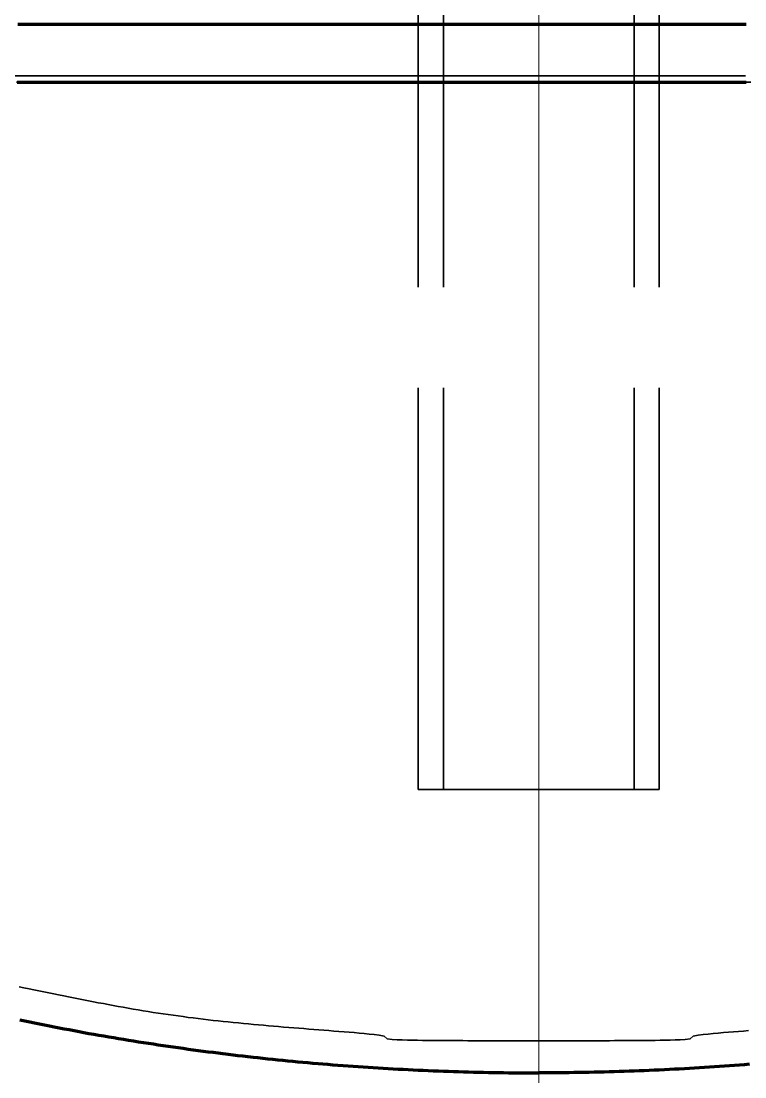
# Model space of a CAD drawing. Header units: millimetres. Extents: x 0 to 2382, y 0 to 420.
# Drawn here: x 282.37 to 289.57, y 215.17 to 225.68 of the extents above; entities that cross this region are included whole.
import ezdxf

# ---------------------------------------------------------------- set-up
doc = ezdxf.new("R2010")
doc.units = ezdxf.units.MM
doc.linetypes.add('IRAM-E-TRAZOS', pattern=[5, 4, -1])
doc.linetypes.add('IRAM-F-TRAZO-PUNTO', pattern=[20, 15, -2, 1, -2])
for name, color, linetype, lineweight in [('01-VISIBLE', 7, 'CONTINUOUS', 70), ('02-OCULTA', 4, 'IRAM-E-TRAZOS', 35), ('03-EJE', 1, 'IRAM-F-TRAZO-PUNTO', 18), ('08-FINA', 5, 'CONTINUOUS', 18)]:
    doc.layers.add(name, color=color, linetype=linetype, lineweight=lineweight)

msp = doc.modelspace()

# ---------------------------------------------------------------- linework, layer by layer
at = {"layer": '01-VISIBLE'}
for points in [[(289.587, 225.645), (289.537, 225.645), (289.487, 225.645), (289.437, 225.645), (289.387, 225.645), (289.337, 225.645), (289.287, 225.645), (289.237, 225.645), (289.187, 225.645), (289.137, 225.645), (289.087, 225.645), (289.037, 225.645), (288.987, 225.645), (288.937, 225.645), (288.887, 225.645), (288.837, 225.645), (288.787, 225.645), (288.737, 225.645), (288.687, 225.645), (288.637, 225.645), (288.587, 225.645), (288.537, 225.645), (288.487, 225.645), (288.437, 225.645), (288.387, 225.645), (288.337, 225.645), (288.287, 225.645), (288.237, 225.645), (288.187, 225.645), (288.137, 225.645), (288.087, 225.645), (288.037, 225.645), (287.987, 225.645), (287.937, 225.645), (287.887, 225.645), (287.837, 225.645), (287.787, 225.645), (287.737, 225.645), (287.687, 225.645), (287.637, 225.645), (287.587, 225.645), (287.537, 225.645), (287.487, 225.645), (287.437, 225.645), (287.387, 225.645), (287.337, 225.645), (287.287, 225.645), (287.237, 225.645), (287.187, 225.645), (287.137, 225.645), (287.087, 225.645), (287.037, 225.645), (286.987, 225.645), (286.937, 225.645), (286.887, 225.645), (286.837, 225.645), (286.787, 225.645), (286.736, 225.645), (286.686, 225.645), (286.636, 225.645), (286.586, 225.645), (286.536, 225.645), (286.486, 225.645), (286.436, 225.645), (286.386, 225.645), (286.336, 225.645), (286.286, 225.645), (286.236, 225.645), (286.186, 225.645), (286.136, 225.645), (286.086, 225.645), (286.036, 225.645), (285.986, 225.645), (285.936, 225.645), (285.886, 225.645), (285.836, 225.645), (285.786, 225.645), (285.736, 225.645), (285.686, 225.645), (285.636, 225.645), (285.586, 225.645), (285.536, 225.645), (285.486, 225.645), (285.436, 225.645), (285.386, 225.645), (285.336, 225.645), (285.286, 225.645), (285.236, 225.645), (285.186, 225.645), (285.136, 225.645), (285.086, 225.645), (285.036, 225.645), (284.986, 225.645), (284.936, 225.645), (284.886, 225.645), (284.836, 225.645), (284.786, 225.645), (284.736, 225.645), (284.686, 225.645), (284.636, 225.645), (284.586, 225.645), (284.536, 225.645), (284.486, 225.645), (284.436, 225.645), (284.386, 225.645), (284.336, 225.645), (284.286, 225.645), (284.236, 225.645), (284.186, 225.645), (284.136, 225.645), (284.086, 225.645), (284.036, 225.645), (283.986, 225.645), (283.936, 225.645), (283.886, 225.645), (283.836, 225.645), (283.786, 225.645), (283.736, 225.645), (283.686, 225.645), (283.635, 225.645), (283.585, 225.645), (283.535, 225.645), (283.485, 225.645), (283.435, 225.645), (283.385, 225.645), (283.335, 225.645), (283.285, 225.645), (283.235, 225.645), (283.185, 225.645), (283.135, 225.645), (283.085, 225.645), (283.035, 225.645), (282.985, 225.645), (282.935, 225.645), (282.885, 225.645), (282.835, 225.645), (282.785, 225.645), (282.735, 225.645), (282.685, 225.645), (282.635, 225.645), (282.585, 225.645), (282.535, 225.645), (282.485, 225.645), (282.435, 225.645), (282.385, 225.645), (282.335, 225.645)], [(282.33, 225.069), (282.38, 225.069), (282.43, 225.069), (282.48, 225.069), (282.53, 225.069), (282.58, 225.069), (282.63, 225.069), (282.68, 225.069), (282.73, 225.069), (282.78, 225.069), (282.83, 225.069), (282.88, 225.069), (282.93, 225.069), (282.98, 225.069), (283.03, 225.069), (283.08, 225.069), (283.13, 225.069), (283.18, 225.069), (283.23, 225.069), (283.28, 225.069), (283.33, 225.069), (283.38, 225.069), (283.43, 225.069), (283.48, 225.069), (283.531, 225.069), (283.581, 225.069), (283.631, 225.069), (283.681, 225.069), (283.731, 225.069), (283.781, 225.069), (283.831, 225.069), (283.881, 225.069), (283.931, 225.069), (283.981, 225.069), (284.031, 225.069), (284.081, 225.069), (284.131, 225.069), (284.181, 225.069), (284.231, 225.069), (284.281, 225.069), (284.331, 225.069), (284.381, 225.069), (284.431, 225.069), (284.481, 225.069), (284.531, 225.069), (284.581, 225.069), (284.631, 225.069), (284.681, 225.069), (284.731, 225.069), (284.781, 225.069), (284.831, 225.069), (284.882, 225.069), (284.932, 225.069), (284.982, 225.069), (285.032, 225.069), (285.082, 225.069), (285.132, 225.069), (285.182, 225.069), (285.232, 225.069), (285.282, 225.069), (285.332, 225.069), (285.382, 225.069), (285.432, 225.069), (285.482, 225.069), (285.532, 225.069), (285.582, 225.069), (285.632, 225.069), (285.682, 225.069), (285.732, 225.069), (285.782, 225.069), (285.832, 225.069), (285.882, 225.069), (285.932, 225.069), (285.982, 225.069), (286.032, 225.069), (286.082, 225.069), (286.132, 225.069), (286.182, 225.069), (286.233, 225.069), (286.283, 225.069), (286.333, 225.069), (286.383, 225.069), (286.433, 225.069), (286.483, 225.069), (286.533, 225.069), (286.583, 225.069), (286.633, 225.069), (286.683, 225.069), (286.733, 225.069), (286.783, 225.069), (286.833, 225.069), (286.883, 225.069), (286.933, 225.069), (286.983, 225.069), (287.033, 225.069), (287.083, 225.069), (287.133, 225.069), (287.183, 225.069), (287.233, 225.069), (287.283, 225.069), (287.333, 225.069), (287.383, 225.069), (287.433, 225.069), (287.483, 225.069), (287.533, 225.069), (287.584, 225.069), (287.634, 225.069), (287.684, 225.069), (287.734, 225.069), (287.784, 225.069), (287.834, 225.069), (287.884, 225.069), (287.934, 225.069), (287.984, 225.069), (288.034, 225.069), (288.084, 225.069), (288.134, 225.069), (288.184, 225.069), (288.234, 225.069), (288.284, 225.069), (288.334, 225.069), (288.384, 225.069), (288.434, 225.069), (288.484, 225.069), (288.534, 225.069), (288.584, 225.069), (288.634, 225.069), (288.684, 225.069), (288.734, 225.069), (288.784, 225.069), (288.834, 225.069), (288.884, 225.069), (288.935, 225.069), (288.985, 225.069), (289.035, 225.069), (289.085, 225.069), (289.135, 225.069), (289.185, 225.069), (289.235, 225.069), (289.285, 225.069), (289.335, 225.069), (289.385, 225.069), (289.435, 225.069), (289.485, 225.069), (289.535, 225.069), (289.585, 225.069)], [(282.356, 215.737), (282.405, 215.727), (282.454, 215.717), (282.503, 215.707), (282.552, 215.697), (282.601, 215.687), (282.65, 215.677), (282.699, 215.668), (282.748, 215.658), (282.798, 215.649), (282.847, 215.64), (282.896, 215.63), (282.945, 215.621), (282.994, 215.612), (283.043, 215.603), (283.093, 215.595), (283.142, 215.586), (283.191, 215.577), (283.24, 215.569), (283.29, 215.56), (283.339, 215.552), (283.388, 215.544), (283.438, 215.536), (283.487, 215.528), (283.537, 215.52), (283.586, 215.512), (283.635, 215.505), (283.685, 215.497), (283.734, 215.49), (283.784, 215.482), (283.833, 215.475), (283.883, 215.468), (283.932, 215.461), (283.982, 215.454), (284.031, 215.447), (284.081, 215.44), (284.13, 215.433), (284.18, 215.427), (284.23, 215.42), (284.279, 215.414), (284.329, 215.408), (284.378, 215.401), (284.428, 215.395), (284.478, 215.389), (284.527, 215.383), (284.577, 215.378), (284.627, 215.372), (284.677, 215.366), (284.726, 215.361), (284.776, 215.356), (284.826, 215.35), (284.875, 215.345), (284.925, 215.34), (284.975, 215.335), (285.025, 215.33), (285.075, 215.325), (285.124, 215.321), (285.174, 215.316), (285.224, 215.312), (285.274, 215.307), (285.324, 215.303), (285.373, 215.299), (285.423, 215.295), (285.473, 215.291), (285.523, 215.287), (285.573, 215.283), (285.623, 215.279), (285.673, 215.275), (285.723, 215.272), (285.772, 215.269), (285.822, 215.265), (285.872, 215.262), (285.922, 215.259), (285.972, 215.256), (286.022, 215.253), (286.072, 215.25), (286.122, 215.247), (286.172, 215.245), (286.222, 215.242), (286.272, 215.24), (286.322, 215.237), (286.372, 215.235), (286.422, 215.233), (286.472, 215.231), (286.522, 215.229), (286.572, 215.227), (286.622, 215.225), (286.672, 215.223), (286.722, 215.222), (286.772, 215.22), (286.822, 215.219), (286.872, 215.218), (286.922, 215.216), (286.972, 215.215), (287.022, 215.214), (287.072, 215.213), (287.122, 215.213), (287.172, 215.212), (287.222, 215.211), (287.272, 215.211), (287.322, 215.21), (287.372, 215.21), (287.422, 215.21), (287.472, 215.209), (287.522, 215.209)], [(289.62, 215.295), (289.57, 215.291), (289.52, 215.287), (289.47, 215.283), (289.421, 215.279), (289.371, 215.275), (289.321, 215.272), (289.271, 215.269), (289.221, 215.265), (289.171, 215.262), (289.121, 215.259), (289.071, 215.256), (289.021, 215.253), (288.971, 215.25), (288.921, 215.247), (288.872, 215.245), (288.822, 215.242), (288.772, 215.24), (288.722, 215.237), (288.672, 215.235), (288.622, 215.233), (288.572, 215.231), (288.522, 215.229), (288.472, 215.227), (288.422, 215.225), (288.372, 215.223), (288.322, 215.222), (288.272, 215.22), (288.222, 215.219), (288.172, 215.218), (288.122, 215.216), (288.072, 215.215), (288.022, 215.214), (287.972, 215.213), (287.922, 215.213), (287.872, 215.212), (287.822, 215.211), (287.772, 215.211), (287.722, 215.21), (287.672, 215.21), (287.622, 215.21), (287.572, 215.209), (287.522, 215.209)]]:
    msp.add_lwpolyline(points, dxfattribs=at)
at = {"layer": '02-OCULTA'}
for p, q in [((286.322, 218.029), (286.322, 301.976)), ((286.572, 218.029), (286.572, 301.976)), ((288.472, 218.029), (288.472, 301.976)), ((288.722, 218.029), (288.722, 301.976))]:
    msp.add_line(p, q, dxfattribs=at)
for points in [[(287.522, 225.645), (287.472, 225.645), (287.421, 225.645), (287.371, 225.645), (287.321, 225.645), (287.271, 225.645), (287.221, 225.645), (287.171, 225.645), (287.121, 225.645), (287.071, 225.645), (287.02, 225.645), (286.97, 225.645), (286.92, 225.645), (286.87, 225.645), (286.82, 225.645), (286.77, 225.645), (286.72, 225.645), (286.669, 225.645), (286.619, 225.645), (286.569, 225.645), (286.519, 225.645), (286.469, 225.645), (286.419, 225.645), (286.369, 225.645), (286.319, 225.645), (286.268, 225.645), (286.218, 225.645), (286.168, 225.645), (286.118, 225.645), (286.068, 225.645), (286.018, 225.645), (285.968, 225.645), (285.918, 225.645), (285.867, 225.645), (285.817, 225.645), (285.767, 225.645), (285.717, 225.645), (285.667, 225.645), (285.617, 225.645), (285.567, 225.645), (285.517, 225.645), (285.466, 225.645), (285.416, 225.645), (285.366, 225.645), (285.316, 225.645), (285.266, 225.645), (285.216, 225.645), (285.166, 225.645), (285.116, 225.645), (285.065, 225.645), (285.015, 225.645), (284.965, 225.645), (284.915, 225.645), (284.865, 225.645), (284.815, 225.645), (284.765, 225.645), (284.715, 225.645), (284.664, 225.645), (284.614, 225.645), (284.564, 225.645), (284.514, 225.645), (284.464, 225.645), (284.414, 225.645), (284.364, 225.645), (284.314, 225.645), (284.263, 225.645), (284.213, 225.645), (284.163, 225.645), (284.113, 225.645), (284.063, 225.645), (284.013, 225.645), (283.963, 225.645), (283.913, 225.645), (283.862, 225.645), (283.812, 225.645), (283.762, 225.645), (283.712, 225.645), (283.662, 225.645), (283.612, 225.645), (283.562, 225.645), (283.512, 225.645), (283.461, 225.645), (283.411, 225.645), (283.361, 225.645), (283.311, 225.645), (283.261, 225.645), (283.211, 225.645), (283.161, 225.645), (283.111, 225.645), (283.06, 225.645), (283.01, 225.645), (282.96, 225.645), (282.91, 225.645), (282.86, 225.645), (282.81, 225.645), (282.76, 225.645), (282.71, 225.645), (282.659, 225.645), (282.609, 225.645), (282.559, 225.645), (282.509, 225.645), (282.459, 225.645), (282.409, 225.645), (282.359, 225.645)], [(287.522, 225.645), (287.572, 225.645), (287.622, 225.645), (287.672, 225.645), (287.722, 225.645), (287.772, 225.645), (287.822, 225.645), (287.873, 225.645), (287.923, 225.645), (287.973, 225.645), (288.023, 225.645), (288.073, 225.645), (288.123, 225.645), (288.173, 225.645), (288.223, 225.645), (288.274, 225.645), (288.324, 225.645), (288.374, 225.645), (288.424, 225.645), (288.474, 225.645), (288.524, 225.645), (288.574, 225.645), (288.624, 225.645), (288.675, 225.645), (288.725, 225.645), (288.775, 225.645), (288.825, 225.645), (288.875, 225.645), (288.925, 225.645), (288.975, 225.645), (289.025, 225.645), (289.076, 225.645), (289.126, 225.645), (289.176, 225.645), (289.226, 225.645), (289.276, 225.645), (289.326, 225.645), (289.376, 225.645), (289.426, 225.645), (289.477, 225.645), (289.527, 225.645), (289.577, 225.645)], [(282.294, 225.133), (282.374, 225.133), (282.453, 225.133), (282.532, 225.133), (282.611, 225.133), (282.69, 225.133), (282.77, 225.133), (282.849, 225.133), (282.928, 225.133), (283.007, 225.133), (283.086, 225.133), (283.166, 225.133), (283.245, 225.133), (283.324, 225.133), (283.403, 225.133), (283.482, 225.133), (283.562, 225.133), (283.641, 225.133), (283.72, 225.133), (283.799, 225.133), (283.878, 225.133), (283.958, 225.133), (284.037, 225.133), (284.116, 225.133), (284.195, 225.133), (284.274, 225.133), (284.354, 225.133), (284.433, 225.133), (284.512, 225.133), (284.591, 225.133), (284.67, 225.133), (284.75, 225.133), (284.829, 225.133), (284.908, 225.133), (284.987, 225.133), (285.066, 225.133), (285.146, 225.133), (285.225, 225.133), (285.304, 225.133), (285.383, 225.133), (285.462, 225.133), (285.542, 225.133), (285.621, 225.133), (285.7, 225.133), (285.779, 225.133), (285.858, 225.133), (285.938, 225.133), (286.017, 225.133), (286.096, 225.133), (286.175, 225.133), (286.254, 225.133), (286.334, 225.133), (286.413, 225.133), (286.492, 225.133), (286.571, 225.133), (286.65, 225.133), (286.73, 225.133), (286.809, 225.133), (286.888, 225.133), (286.967, 225.133), (287.046, 225.133), (287.126, 225.133), (287.205, 225.133), (287.284, 225.133), (287.363, 225.133), (287.442, 225.133), (287.522, 225.133), (287.601, 225.133), (287.68, 225.133), (287.759, 225.133), (287.838, 225.133), (287.918, 225.133), (287.997, 225.133), (288.076, 225.133), (288.155, 225.133), (288.234, 225.133), (288.314, 225.133), (288.393, 225.133), (288.472, 225.133), (288.551, 225.133), (288.63, 225.133), (288.71, 225.133), (288.789, 225.133), (288.868, 225.133), (288.947, 225.133), (289.026, 225.133), (289.106, 225.133), (289.185, 225.133), (289.264, 225.133), (289.343, 225.133), (289.422, 225.133), (289.502, 225.133), (289.581, 225.133)], [(282.359, 225.133), (282.409, 225.133), (282.459, 225.133), (282.509, 225.133), (282.559, 225.133), (282.609, 225.133), (282.659, 225.133), (282.709, 225.133), (282.76, 225.133), (282.81, 225.133), (282.86, 225.133), (282.91, 225.133), (282.96, 225.133), (283.01, 225.133), (283.06, 225.133), (283.111, 225.133), (283.161, 225.133), (283.211, 225.133), (283.261, 225.133), (283.311, 225.133), (283.361, 225.133), (283.411, 225.133), (283.461, 225.133), (283.512, 225.133), (283.562, 225.133), (283.612, 225.133), (283.662, 225.133), (283.712, 225.133), (283.762, 225.133), (283.812, 225.133), (283.862, 225.133), (283.913, 225.133), (283.963, 225.133), (284.013, 225.133), (284.063, 225.133), (284.113, 225.133), (284.163, 225.133), (284.213, 225.133), (284.263, 225.133), (284.314, 225.133), (284.364, 225.133), (284.414, 225.133), (284.464, 225.133), (284.514, 225.133), (284.564, 225.133), (284.614, 225.133), (284.664, 225.133), (284.715, 225.133), (284.765, 225.133), (284.815, 225.133), (284.865, 225.133), (284.915, 225.133), (284.965, 225.133), (285.015, 225.133), (285.065, 225.133), (285.116, 225.133), (285.166, 225.133), (285.216, 225.133), (285.266, 225.133), (285.316, 225.133), (285.366, 225.133), (285.416, 225.133), (285.466, 225.133), (285.517, 225.133), (285.567, 225.133), (285.617, 225.133), (285.667, 225.133), (285.717, 225.133), (285.767, 225.133), (285.817, 225.133), (285.867, 225.133), (285.918, 225.133), (285.968, 225.133), (286.018, 225.133), (286.068, 225.133), (286.118, 225.133), (286.168, 225.133), (286.218, 225.133), (286.268, 225.133), (286.319, 225.133), (286.369, 225.133), (286.419, 225.133), (286.469, 225.133), (286.519, 225.133), (286.569, 225.133), (286.619, 225.133), (286.669, 225.133), (286.72, 225.133), (286.77, 225.133), (286.82, 225.133), (286.87, 225.133), (286.92, 225.133), (286.97, 225.133), (287.02, 225.133), (287.071, 225.133), (287.121, 225.133), (287.171, 225.133), (287.221, 225.133), (287.271, 225.133), (287.321, 225.133), (287.371, 225.133), (287.421, 225.133), (287.472, 225.133), (287.522, 225.133)], [(287.522, 225.133), (287.572, 225.133), (287.622, 225.133), (287.672, 225.133), (287.722, 225.133), (287.772, 225.133), (287.822, 225.133), (287.873, 225.133), (287.923, 225.133), (287.973, 225.133), (288.023, 225.133), (288.073, 225.133), (288.123, 225.133), (288.173, 225.133), (288.223, 225.133), (288.274, 225.133), (288.324, 225.133), (288.374, 225.133), (288.424, 225.133), (288.474, 225.133), (288.524, 225.133), (288.574, 225.133), (288.624, 225.133), (288.675, 225.133), (288.725, 225.133), (288.775, 225.133), (288.825, 225.133), (288.875, 225.133), (288.925, 225.133), (288.975, 225.133), (289.025, 225.133), (289.076, 225.133), (289.126, 225.133), (289.176, 225.133), (289.226, 225.133), (289.276, 225.133), (289.326, 225.133), (289.376, 225.133), (289.426, 225.133), (289.477, 225.133), (289.527, 225.133), (289.577, 225.133)], [(287.522, 225.069), (287.472, 225.069), (287.422, 225.069), (287.372, 225.069), (287.322, 225.069), (287.272, 225.069), (287.222, 225.069), (287.172, 225.069), (287.122, 225.069), (287.072, 225.069), (287.022, 225.069), (286.972, 225.069), (286.922, 225.069), (286.872, 225.069), (286.822, 225.069), (286.772, 225.069), (286.722, 225.069), (286.672, 225.069), (286.622, 225.069), (286.572, 225.069), (286.522, 225.069), (286.472, 225.069), (286.422, 225.069), (286.372, 225.069), (286.322, 225.069), (286.272, 225.069), (286.222, 225.069), (286.172, 225.069), (286.122, 225.069), (286.072, 225.069), (286.022, 225.069), (285.972, 225.069), (285.922, 225.069), (285.872, 225.069), (285.822, 225.069), (285.772, 225.069), (285.722, 225.069), (285.672, 225.069), (285.622, 225.069), (285.572, 225.069), (285.522, 225.069), (285.472, 225.069), (285.422, 225.069), (285.372, 225.069), (285.322, 225.069), (285.272, 225.069), (285.222, 225.069), (285.172, 225.069), (285.122, 225.069), (285.072, 225.069), (285.022, 225.069), (284.972, 225.069), (284.922, 225.069), (284.872, 225.069), (284.822, 225.069), (284.772, 225.069), (284.722, 225.069), (284.672, 225.069), (284.622, 225.069), (284.572, 225.069), (284.522, 225.069), (284.472, 225.069), (284.422, 225.069), (284.372, 225.069), (284.322, 225.069), (284.272, 225.069), (284.222, 225.069), (284.172, 225.069), (284.122, 225.069), (284.072, 225.069), (284.022, 225.069), (283.972, 225.069), (283.922, 225.069), (283.872, 225.069), (283.822, 225.069), (283.772, 225.069), (283.722, 225.069), (283.672, 225.069), (283.622, 225.069), (283.572, 225.069), (283.522, 225.069), (283.472, 225.069), (283.422, 225.069), (283.372, 225.069), (283.322, 225.069), (283.272, 225.069), (283.222, 225.069), (283.172, 225.069), (283.122, 225.069), (283.072, 225.069), (283.022, 225.069), (282.972, 225.069), (282.922, 225.069), (282.872, 225.069), (282.822, 225.069), (282.772, 225.069), (282.722, 225.069), (282.672, 225.069), (282.622, 225.069), (282.572, 225.069), (282.522, 225.069), (282.472, 225.069), (282.422, 225.069), (282.372, 225.069), (282.322, 225.069)], [(282.347, 225.069), (282.426, 225.069), (282.504, 225.069), (282.582, 225.069), (282.661, 225.069), (282.739, 225.069), (282.818, 225.069), (282.896, 225.069), (282.974, 225.069), (283.053, 225.069), (283.131, 225.069), (283.21, 225.069), (283.288, 225.069), (283.366, 225.069), (283.445, 225.069), (283.523, 225.069), (283.602, 225.069), (283.68, 225.069), (283.758, 225.069), (283.837, 225.069), (283.915, 225.069), (283.994, 225.069), (284.072, 225.069), (284.15, 225.069), (284.229, 225.069), (284.307, 225.069), (284.386, 225.069), (284.464, 225.069), (284.542, 225.069), (284.621, 225.069), (284.699, 225.069), (284.778, 225.069), (284.856, 225.069), (284.934, 225.069), (285.013, 225.069), (285.091, 225.069), (285.17, 225.069), (285.248, 225.069), (285.326, 225.069), (285.405, 225.069), (285.483, 225.069), (285.562, 225.069), (285.64, 225.069), (285.718, 225.069), (285.797, 225.069), (285.875, 225.069), (285.954, 225.069), (286.032, 225.069), (286.11, 225.069), (286.189, 225.069), (286.267, 225.069), (286.346, 225.069), (286.424, 225.069), (286.502, 225.069), (286.581, 225.069), (286.659, 225.069), (286.738, 225.069), (286.816, 225.069), (286.894, 225.069), (286.973, 225.069), (287.051, 225.069), (287.13, 225.069), (287.208, 225.069), (287.286, 225.069), (287.365, 225.069), (287.443, 225.069), (287.522, 225.069), (287.6, 225.069), (287.678, 225.069), (287.757, 225.069), (287.835, 225.069), (287.914, 225.069), (287.992, 225.069), (288.07, 225.069), (288.149, 225.069), (288.227, 225.069), (288.306, 225.069), (288.384, 225.069), (288.462, 225.069), (288.541, 225.069), (288.619, 225.069), (288.698, 225.069), (288.776, 225.069), (288.854, 225.069), (288.933, 225.069), (289.011, 225.069), (289.09, 225.069), (289.168, 225.069), (289.246, 225.069), (289.325, 225.069), (289.403, 225.069), (289.482, 225.069), (289.56, 225.069), (289.638, 225.069)], [(287.522, 225.069), (287.472, 225.069), (287.421, 225.069), (287.371, 225.069), (287.321, 225.069), (287.271, 225.069), (287.221, 225.069), (287.171, 225.069), (287.121, 225.069), (287.071, 225.069), (287.021, 225.069), (286.971, 225.069), (286.92, 225.069), (286.87, 225.069), (286.82, 225.069), (286.77, 225.069), (286.72, 225.069), (286.67, 225.069), (286.62, 225.069), (286.57, 225.069), (286.52, 225.069), (286.47, 225.069), (286.42, 225.069), (286.369, 225.069), (286.319, 225.069), (286.269, 225.069), (286.219, 225.069), (286.169, 225.069), (286.119, 225.069), (286.069, 225.069), (286.019, 225.069), (285.969, 225.069), (285.919, 225.069), (285.868, 225.069), (285.818, 225.069), (285.768, 225.069), (285.718, 225.069), (285.668, 225.069), (285.618, 225.069), (285.568, 225.069), (285.518, 225.069), (285.468, 225.069), (285.418, 225.069), (285.368, 225.069), (285.317, 225.069), (285.267, 225.069), (285.217, 225.069), (285.167, 225.069), (285.117, 225.069), (285.067, 225.069), (285.017, 225.069), (284.967, 225.069), (284.917, 225.069), (284.867, 225.069), (284.816, 225.069), (284.766, 225.069), (284.716, 225.069), (284.666, 225.069), (284.616, 225.069), (284.566, 225.069), (284.516, 225.069), (284.466, 225.069), (284.416, 225.069), (284.366, 225.069), (284.316, 225.069), (284.265, 225.069), (284.215, 225.069), (284.165, 225.069), (284.115, 225.069), (284.065, 225.069), (284.015, 225.069), (283.965, 225.069), (283.915, 225.069), (283.865, 225.069), (283.815, 225.069), (283.764, 225.069), (283.714, 225.069), (283.664, 225.069), (283.614, 225.069), (283.564, 225.069), (283.514, 225.069), (283.464, 225.069), (283.414, 225.069), (283.364, 225.069), (283.314, 225.069), (283.264, 225.069), (283.213, 225.069), (283.163, 225.069), (283.113, 225.069), (283.063, 225.069), (283.013, 225.069), (282.963, 225.069), (282.913, 225.069), (282.863, 225.069), (282.813, 225.069), (282.763, 225.069), (282.712, 225.069), (282.662, 225.069), (282.612, 225.069), (282.562, 225.069), (282.512, 225.069), (282.462, 225.069), (282.412, 225.069), (282.362, 225.069)], [(289.622, 225.069), (289.572, 225.069), (289.522, 225.069), (289.472, 225.069), (289.422, 225.069), (289.372, 225.069), (289.322, 225.069), (289.272, 225.069), (289.222, 225.069), (289.172, 225.069), (289.122, 225.069), (289.072, 225.069), (289.022, 225.069), (288.972, 225.069), (288.922, 225.069), (288.872, 225.069), (288.822, 225.069), (288.772, 225.069), (288.722, 225.069), (288.672, 225.069), (288.622, 225.069), (288.572, 225.069), (288.522, 225.069), (288.472, 225.069), (288.422, 225.069), (288.372, 225.069), (288.322, 225.069), (288.272, 225.069), (288.222, 225.069), (288.172, 225.069), (288.122, 225.069), (288.072, 225.069), (288.022, 225.069), (287.972, 225.069), (287.922, 225.069), (287.872, 225.069), (287.822, 225.069), (287.772, 225.069), (287.722, 225.069), (287.672, 225.069), (287.622, 225.069), (287.572, 225.069), (287.522, 225.069)], [(289.576, 225.069), (289.525, 225.069), (289.475, 225.069), (289.425, 225.069), (289.375, 225.069), (289.325, 225.069), (289.275, 225.069), (289.225, 225.069), (289.175, 225.069), (289.125, 225.069), (289.075, 225.069), (289.025, 225.069), (288.974, 225.069), (288.924, 225.069), (288.874, 225.069), (288.824, 225.069), (288.774, 225.069), (288.724, 225.069), (288.674, 225.069), (288.624, 225.069), (288.574, 225.069), (288.524, 225.069), (288.473, 225.069), (288.423, 225.069), (288.373, 225.069), (288.323, 225.069), (288.273, 225.069), (288.223, 225.069), (288.173, 225.069), (288.123, 225.069), (288.073, 225.069), (288.023, 225.069), (287.973, 225.069), (287.922, 225.069), (287.872, 225.069), (287.822, 225.069), (287.772, 225.069), (287.722, 225.069), (287.672, 225.069), (287.622, 225.069), (287.572, 225.069), (287.522, 225.069)], [(287.522, 218.029), (287.472, 218.029), (287.422, 218.029), (287.372, 218.029), (287.322, 218.029), (287.272, 218.029), (287.222, 218.029), (287.172, 218.029), (287.122, 218.029), (287.072, 218.029), (287.022, 218.029), (286.972, 218.029), (286.922, 218.029), (286.872, 218.029), (286.822, 218.029), (286.772, 218.029), (286.722, 218.029), (286.672, 218.029), (286.622, 218.029), (286.572, 218.029), (286.522, 218.029), (286.472, 218.029), (286.422, 218.029), (286.372, 218.029), (286.322, 218.029)], [(286.322, 218.029), (286.372, 218.029), (286.422, 218.029), (286.472, 218.029), (286.522, 218.029), (286.572, 218.029), (286.622, 218.029), (286.672, 218.029), (286.722, 218.029), (286.772, 218.029), (286.822, 218.029), (286.872, 218.029), (286.922, 218.029), (286.972, 218.029), (287.022, 218.029), (287.072, 218.029), (287.122, 218.029), (287.172, 218.029), (287.222, 218.029), (287.272, 218.029), (287.322, 218.029), (287.372, 218.029), (287.422, 218.029), (287.472, 218.029), (287.522, 218.029), (287.572, 218.029), (287.622, 218.029), (287.672, 218.029), (287.722, 218.029), (287.772, 218.029), (287.822, 218.029), (287.872, 218.029), (287.922, 218.029), (287.972, 218.029), (288.022, 218.029), (288.072, 218.029), (288.122, 218.029), (288.172, 218.029), (288.222, 218.029), (288.272, 218.029), (288.322, 218.029), (288.372, 218.029), (288.422, 218.029), (288.472, 218.029), (288.522, 218.029), (288.572, 218.029), (288.622, 218.029), (288.672, 218.029), (288.722, 218.029)], [(287.522, 218.029), (287.472, 218.029), (287.422, 218.029), (287.372, 218.029), (287.322, 218.029), (287.272, 218.029), (287.222, 218.029), (287.172, 218.029), (287.122, 218.029), (287.072, 218.029), (287.022, 218.029), (286.972, 218.029), (286.922, 218.029), (286.872, 218.029), (286.822, 218.029), (286.772, 218.029), (286.722, 218.029), (286.672, 218.029), (286.622, 218.029), (286.572, 218.029)], [(286.572, 218.029), (286.622, 218.029), (286.672, 218.029), (286.722, 218.029), (286.772, 218.029), (286.822, 218.029), (286.872, 218.029), (286.922, 218.029), (286.972, 218.029), (287.022, 218.029), (287.072, 218.029), (287.122, 218.029), (287.172, 218.029), (287.222, 218.029), (287.272, 218.029), (287.322, 218.029), (287.372, 218.029), (287.422, 218.029), (287.472, 218.029), (287.522, 218.029), (287.572, 218.029), (287.622, 218.029), (287.672, 218.029), (287.722, 218.029), (287.772, 218.029), (287.822, 218.029), (287.872, 218.029), (287.922, 218.029), (287.972, 218.029), (288.022, 218.029), (288.072, 218.029), (288.122, 218.029), (288.172, 218.029), (288.222, 218.029), (288.272, 218.029), (288.322, 218.029), (288.372, 218.029), (288.422, 218.029), (288.472, 218.029)], [(288.722, 218.029), (288.669, 218.029), (288.617, 218.029), (288.565, 218.029), (288.513, 218.029), (288.461, 218.029), (288.409, 218.029), (288.356, 218.029), (288.304, 218.029), (288.252, 218.029), (288.2, 218.029), (288.148, 218.029), (288.096, 218.029), (288.043, 218.029), (287.991, 218.029), (287.939, 218.029), (287.887, 218.029), (287.835, 218.029), (287.783, 218.029), (287.73, 218.029), (287.678, 218.029), (287.626, 218.029), (287.574, 218.029), (287.522, 218.029)], [(288.472, 218.029), (288.422, 218.029), (288.372, 218.029), (288.322, 218.029), (288.272, 218.029), (288.222, 218.029), (288.172, 218.029), (288.122, 218.029), (288.072, 218.029), (288.022, 218.029), (287.972, 218.029), (287.922, 218.029), (287.872, 218.029), (287.822, 218.029), (287.772, 218.029), (287.722, 218.029), (287.672, 218.029), (287.622, 218.029), (287.572, 218.029), (287.522, 218.029)], [(282.348, 216.066), (282.397, 216.056), (282.447, 216.046), (282.496, 216.035), (282.545, 216.025), (282.594, 216.015), (282.644, 216.005), (282.693, 215.995), (282.742, 215.985), (282.792, 215.975), (282.841, 215.966), (282.89, 215.956), (282.94, 215.946), (282.989, 215.936), (283.038, 215.927), (283.088, 215.917), (283.137, 215.908), (283.187, 215.899), (283.236, 215.889), (283.286, 215.88), (283.335, 215.871), (283.385, 215.862), (283.434, 215.854), (283.484, 215.845), (283.533, 215.837), (283.583, 215.828), (283.633, 215.82), (283.682, 215.812), (283.732, 215.805), (283.782, 215.797), (283.831, 215.79), (283.881, 215.783), (283.931, 215.776), (283.981, 215.769), (284.031, 215.762), (284.081, 215.756), (284.131, 215.75), (284.181, 215.744), (284.231, 215.738), (284.281, 215.732), (284.331, 215.727), (284.381, 215.721), (284.431, 215.716), (284.481, 215.711), (284.531, 215.706), (284.581, 215.701), (284.631, 215.696), (284.681, 215.692), (284.731, 215.687), (284.781, 215.683), (284.831, 215.679), (284.881, 215.674), (284.932, 215.67), (284.982, 215.666), (285.032, 215.662), (285.082, 215.658), (285.132, 215.654), (285.182, 215.65), (285.232, 215.646), (285.283, 215.642), (285.333, 215.638), (285.383, 215.634), (285.433, 215.63), (285.483, 215.626), (285.533, 215.622), (285.584, 215.618), (285.634, 215.614), (285.684, 215.61), (285.734, 215.605), (285.784, 215.6), (285.834, 215.595), (285.884, 215.59), (285.934, 215.584), (285.984, 215.576), (286.013, 215.547), (286.063, 215.541), (286.113, 215.539), (286.163, 215.537), (286.214, 215.536), (286.264, 215.535), (286.314, 215.534), (286.365, 215.533), (286.415, 215.533), (286.465, 215.532), (286.515, 215.532), (286.566, 215.532), (286.616, 215.531), (286.666, 215.531), (286.717, 215.531), (286.767, 215.531), (286.817, 215.53), (286.868, 215.53), (286.918, 215.53), (286.968, 215.53), (287.019, 215.53), (287.069, 215.53), (287.119, 215.53), (287.169, 215.53), (287.22, 215.529), (287.27, 215.529), (287.32, 215.529), (287.371, 215.529), (287.421, 215.529), (287.471, 215.529), (287.522, 215.529)], [(289.61, 215.63), (289.56, 215.626), (289.51, 215.622), (289.46, 215.618), (289.41, 215.614), (289.36, 215.61), (289.309, 215.605), (289.259, 215.6), (289.209, 215.595), (289.159, 215.59), (289.109, 215.584), (289.06, 215.576), (289.03, 215.547), (288.98, 215.541), (288.93, 215.539), (288.88, 215.537), (288.83, 215.536), (288.779, 215.535), (288.729, 215.534), (288.679, 215.533), (288.628, 215.533), (288.578, 215.532), (288.528, 215.532), (288.477, 215.532), (288.427, 215.531), (288.377, 215.531), (288.327, 215.531), (288.276, 215.531), (288.226, 215.53), (288.176, 215.53), (288.125, 215.53), (288.075, 215.53), (288.025, 215.53), (287.974, 215.53), (287.924, 215.53), (287.874, 215.53), (287.823, 215.529), (287.773, 215.529), (287.723, 215.529), (287.673, 215.529), (287.622, 215.529), (287.572, 215.529), (287.522, 215.529)]]:
    msp.add_lwpolyline(points, dxfattribs=at)
at = {"layer": '03-EJE'}
msp.add_line((287.522, 214.909), (287.522, 313.855), dxfattribs=at)
at = {"layer": '08-FINA'}
msp.add_circle((261.112, 259.08), 36.833, dxfattribs=at)

doc.saveas('drawing.dxf')
